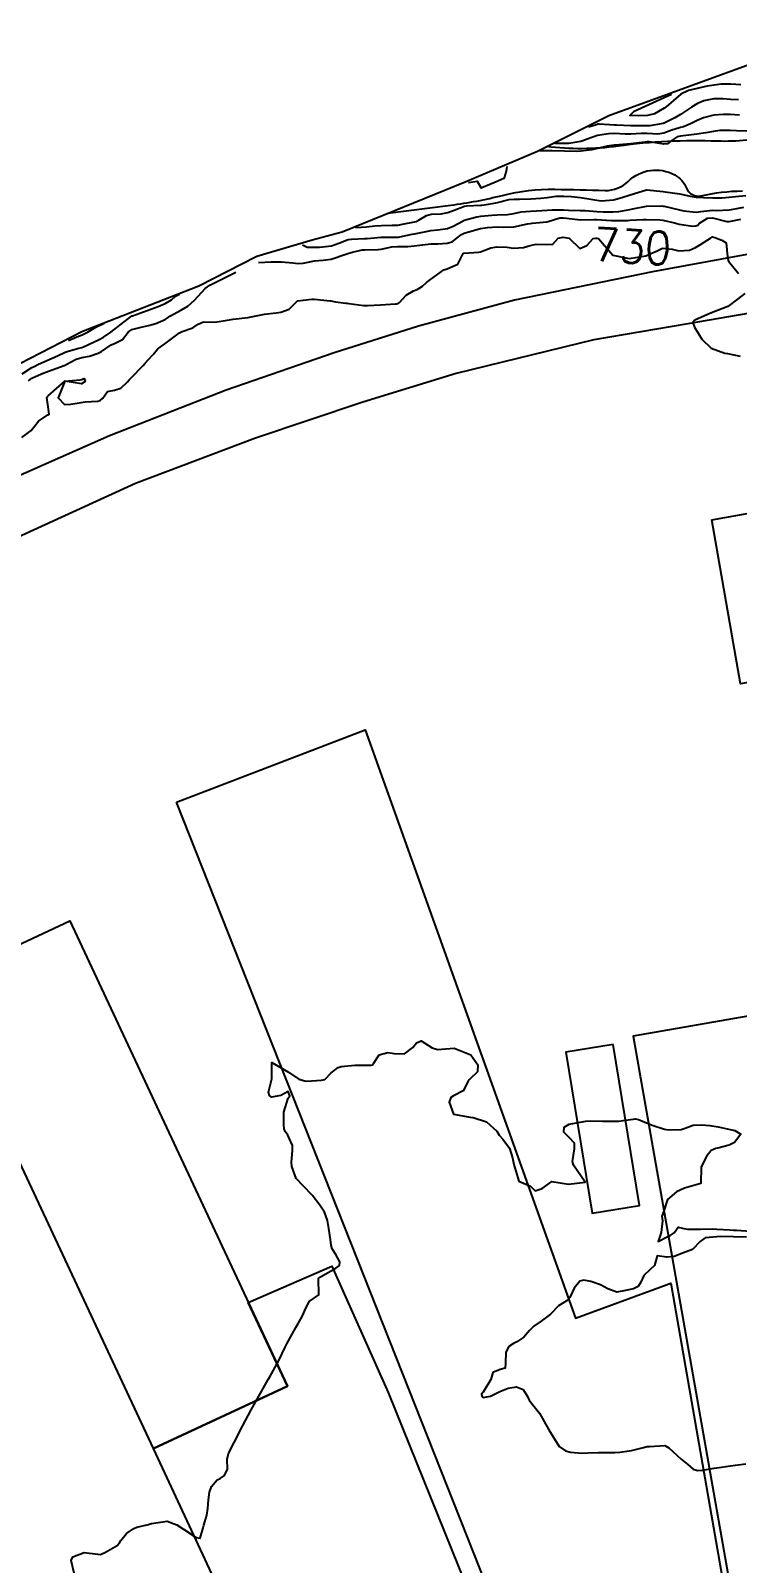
# Model space of a CAD drawing. Header units: metres. Extents: x 307586 to 320046, y 7427249 to 7434250.
# Drawn here: x 315610.9 to 315696.3, y 7432620.2 to 7432805.4 of the extents above; entities that cross this region are included whole.
import ezdxf
from ezdxf.enums import TextEntityAlignment as Align

# ---------------------------------------------------------------- set-up
doc = ezdxf.new("R2010")
doc.units = ezdxf.units.M
doc.header["$MEASUREMENT"] = 0
for name, color, linetype in [('Area', 45, 'Continuous'), ('Cotas', 45, 'Continuous'), ('Curvas de Nivel 1m', 11, 'Continuous'), ('Curvas de Nivel 5m', 15, 'Continuous'), ('Edificações', 30, 'Continuous'), ('Hidrografia', 140, 'Continuous'), ('Vias Primárias', 230, 'Continuous')]:
    doc.layers.add(name, color=color, linetype=linetype)
doc.styles.add('Style-STANDARD', font='STANDARD.shx')

msp = doc.modelspace()

# ---------------------------------------------------------------- linework, layer by layer
at = {"layer": 'Area'}
msp.add_polyline3d([(315607.08, 7432763.94, 729.96), (315617.13, 7432769.08, 729.74), (315631.27, 7432774.6, 732.99), (315638.26, 7432778.17, 737.77), (315644.95, 7432780.17, 729.75), (315648.59, 7432781.12, 729.92), (315663.44, 7432787.18, 728.67), (315672.17, 7432790.89, 726.26), (315680.82, 7432795.18, 726.73), (315707.91, 7432805.07, 733.78)], dxfattribs=at)
at = {"layer": 'Curvas de Nivel 1m', "flags": 128}
for points, elevation in [([(315696.46, 7432797.07), (315695.5, 7432797.12), (315694.57, 7432797.2), (315693.5, 7432797.2), (315692.29, 7432796.95), (315691.5, 7432796.62), (315690.8, 7432796.18), (315689.48, 7432795.31), (315688.78, 7432794.91), (315687.47, 7432794.25), (315687.45, 7432794.25), (315687.36, 7432794.22), (315685.77, 7432793.93), (315685.47, 7432793.92), (315683.81, 7432793.92), (315683.47, 7432793.93), (315681.74, 7432794.02), (315681.47, 7432794.03), (315679.64, 7432794.15), (315679.47, 7432794.13), (315679.18, 7432794.03), (315678.36, 7432793.78)], 729), ([(315696.61, 7432795.23), (315695.48, 7432795.29), (315694.67, 7432795.32), (315693.48, 7432795.24), (315692.23, 7432794.91), (315691.48, 7432794.6), (315690.68, 7432794.18), (315689.84, 7432793.82), (315689.47, 7432793.73), (315688.29, 7432793.38), (315687.46, 7432793.06), (315686.74, 7432792.94), (315685.45, 7432793), (315684.7, 7432793.01), (315683.45, 7432792.94), (315682.78, 7432792.95), (315681.45, 7432793), (315680.76, 7432792.99), (315679.45, 7432792.77), (315678.2, 7432792.33), (315677.66, 7432792.12), (315677.44, 7432792.06), (315675.98, 7432791.81), (315675.44, 7432791.79), (315674.87, 7432791.8), (315674.29, 7432791.8)], 728), ([(315697.46, 7432793.31), (315696.22, 7432793.35), (315695.46, 7432793.36), (315694.23, 7432793.37), (315693.46, 7432793.27), (315692.54, 7432793.08), (315691.45, 7432792.94), (315690.79, 7432792.85), (315689.45, 7432792.69), (315689.06, 7432792.59), (315688.45, 7432792.21), (315687.89, 7432791.76), (315687.44, 7432791.72), (315685.66, 7432792.02), (315685.44, 7432792.02), (315685.18, 7432791.98), (315683.44, 7432791.75), (315682.07, 7432791.65), (315681.44, 7432791.59), (315680.61, 7432791.48), (315679.43, 7432791.19), (315678.74, 7432791.02), (315677.43, 7432790.87), (315676.92, 7432790.85), (315675.43, 7432790.88), (315673.95, 7432790.9), (315672.46, 7432790.92)], 727), ([(315663.83, 7432787.09), (315664.91, 7432787.26), (315665.32, 7432786.48), (315665.35, 7432786.46), (315665.37, 7432786.46), (315665.39, 7432786.46), (315665.44, 7432786.48), (315667.38, 7432787.3), (315668.19, 7432787.64), (315668.45, 7432788.45), (315668.53, 7432789.01)], 726), ([(315650.35, 7432781.88), (315650.23, 7432781.64), (315651.52, 7432781.75), (315652.54, 7432781.86), (315653.32, 7432781.89), (315654.62, 7432781.92), (315655.32, 7432781.95), (315655.87, 7432782.04), (315657.32, 7432782.34), (315657.51, 7432782.39), (315657.9, 7432782.57), (315658.78, 7432783.12), (315659.33, 7432783.26), (315660.56, 7432783.31), (315661.34, 7432783.46), (315662.1, 7432783.76), (315663.35, 7432784.22), (315663.59, 7432784.26), (315665.35, 7432784.35), (315665.47, 7432784.36), (315666.25, 7432784.47), (315667.17, 7432784.65), (315667.36, 7432784.69), (315668.77, 7432785.03), (315669.36, 7432785.07), (315670, 7432785.08), (315671.36, 7432785.12), (315672.58, 7432785.18), (315673.36, 7432785.28), (315674.42, 7432785.43), (315675.36, 7432785.45), (315676.31, 7432785.4), (315677.36, 7432785.27), (315678.62, 7432785.07), (315679.36, 7432784.94), (315679.93, 7432784.89), (315681.36, 7432784.99), (315682.38, 7432785.26), (315683.37, 7432785.59), (315685.34, 7432786.21), (315685.37, 7432786.22), (315685.39, 7432786.22), (315687.37, 7432785.99), (315687.63, 7432785.96), (315689.37, 7432785.74), (315690.63, 7432785.44), (315691.36, 7432785.3), (315692.25, 7432785.28), (315693.36, 7432785.24), (315694.45, 7432785.22), (315695.36, 7432785.31), (315696.09, 7432785.38), (315697.37, 7432785.51)], 727), ([(315643.78, 7432779.57), (315644.35, 7432779.27), (315645.83, 7432779.27), (315647.28, 7432779.45), (315648.2, 7432779.77), (315649.3, 7432780.19), (315649.71, 7432780.26), (315651.3, 7432780.33), (315651.6, 7432780.34), (315653.3, 7432780.47), (315653.45, 7432780.48), (315655.3, 7432780.5), (315655.4, 7432780.5), (315655.91, 7432780.59), (315657.05, 7432780.83), (315657.31, 7432780.88), (315658.72, 7432781.16), (315659.31, 7432781.28), (315660.13, 7432781.36), (315661.31, 7432781.53), (315662.01, 7432781.83), (315663.29, 7432782.51), (315663.31, 7432782.52), (315664.86, 7432782.95), (315665.33, 7432783.03), (315666.65, 7432783.15), (315667.33, 7432783.19), (315668.56, 7432783.22), (315669.34, 7432783.35), (315670.23, 7432783.54), (315671.34, 7432783.64), (315672.08, 7432783.66), (315673.34, 7432783.74), (315673.94, 7432783.79), (315675.34, 7432783.78), (315675.95, 7432783.74), (315677.34, 7432783.71), (315677.99, 7432783.69), (315679.34, 7432783.59), (315680.1, 7432783.55), (315681.34, 7432783.55), (315682.03, 7432783.6), (315683.35, 7432783.82), (315683.72, 7432783.89), (315685.35, 7432784.24), (315687.31, 7432784.26), (315687.35, 7432784.25), (315687.5, 7432784.22), (315689.35, 7432783.77), (315689.88, 7432783.66), (315691.34, 7432783.51), (315691.92, 7432783.59), (315693.35, 7432783.73), (315693.77, 7432783.72), (315695.35, 7432783.79), (315695.63, 7432783.84), (315697.12, 7432784.1)], 728), ([(315638.48, 7432777.42), (315639.99, 7432777.51), (315641.26, 7432777.51), (315642.63, 7432777.38), (315643.26, 7432777.31), (315643.86, 7432777.35), (315645.26, 7432777.62), (315646.28, 7432777.7), (315647.26, 7432777.83), (315649.04, 7432778.44), (315649.27, 7432778.51), (315649.4, 7432778.54), (315649.83, 7432778.66), (315650.99, 7432778.94), (315651.28, 7432778.96), (315652.92, 7432778.99), (315653.28, 7432779.04), (315654.57, 7432779.32), (315655.28, 7432779.36), (315656.52, 7432779.35), (315657.29, 7432779.42), (315658.29, 7432779.57), (315659.29, 7432779.67), (315660.15, 7432779.69), (315661.29, 7432779.74), (315661.88, 7432779.93), (315662.62, 7432780.52), (315663.01, 7432780.81), (315663.31, 7432780.95), (315663.99, 7432781.18), (315665.31, 7432781.53), (315666.14, 7432781.65), (315667.32, 7432781.72), (315668.06, 7432781.71), (315669.32, 7432781.75), (315670.99, 7432782.09), (315671.32, 7432782.15), (315671.56, 7432782.17), (315673.32, 7432782.34), (315673.49, 7432782.39), (315674.88, 7432782.82), (315675.33, 7432782.84), (315677.07, 7432782.6), (315677.33, 7432782.59), (315679.03, 7432782.62), (315679.33, 7432782.61), (315681.12, 7432782.5), (315681.33, 7432782.49), (315683.09, 7432782.51), (315683.33, 7432782.52), (315684.97, 7432782.6), (315685.33, 7432782.61), (315686.96, 7432782.59), (315687.33, 7432782.55), (315688.74, 7432782.21), (315689.32, 7432782.06), (315690.97, 7432781.83), (315691.32, 7432781.85), (315691.54, 7432781.95), (315691.76, 7432782.17), (315692.71, 7432782.78), (315693.33, 7432782.82), (315695.07, 7432782.39), (315695.33, 7432782.36), (315696.75, 7432782.68)], 729), ([(315610.69, 7432763.13), (315611.09, 7432763.44), (315612.25, 7432763.96), (315613.09, 7432764.29), (315615, 7432764.98), (315615.1, 7432765), (315615.16, 7432765.02), (315615.24, 7432765.08), (315616.44, 7432765.74), (315617.12, 7432765.93), (315618.05, 7432766.12), (315619.12, 7432766.47), (315619.5, 7432766.65), (315620.02, 7432767.02), (315620.69, 7432767.46), (315621.14, 7432767.66), (315622.03, 7432768.12), (315622.72, 7432768.99), (315623.16, 7432769.34), (315624.46, 7432769.67), (315625.17, 7432769.81), (315626.05, 7432770.07), (315627.18, 7432770.55), (315627.42, 7432770.69), (315627.78, 7432770.93), (315629.19, 7432771.69), (315629.95, 7432772.15), (315630.73, 7432772.89), (315632.01, 7432774.28), (315632.6, 7432774.67), (315635.75, 7432776.24)], 729), ([(315609.92, 7432763.97), (315611.1, 7432764.74), (315611.35, 7432764.87), (315611.91, 7432765.12), (315614.18, 7432766.15), (315615.13, 7432766.58), (315615.49, 7432766.72), (315616.77, 7432767.06), (315617.13, 7432767.17), (315617.33, 7432767.25), (315619.14, 7432768.09), (315619.76, 7432768.42), (315620.65, 7432769.02), (315623.11, 7432770.92), (315623.18, 7432770.97), (315623.23, 7432770.99), (315626.37, 7432772.12), (315627.2, 7432772.48), (315627.96, 7432772.93), (315628.45, 7432773.34), (315628.91, 7432773.6)], 728), ([(315615.5, 7432767.99), (315616.51, 7432768.43), (315617.15, 7432768.68), (315617.91, 7432769.05), (315618.8, 7432769.59), (315619.81, 7432770.09)], 727), ([(315616.19, 7432619.04), (315615.85, 7432620.57), (315616.04, 7432621.04), (315617.39, 7432621.53), (315619.07, 7432621.33), (315619.39, 7432621.32), (315619.97, 7432621.58), (315621.4, 7432622.38), (315621.68, 7432622.7), (315621.86, 7432622.98), (315622.54, 7432623.85), (315623.43, 7432624.45), (315623.79, 7432624.59), (315625.18, 7432624.94), (315625.37, 7432625), (315625.43, 7432625.02), (315625.55, 7432625.05), (315627.44, 7432625.34), (315628.62, 7432624.9), (315629.43, 7432624.37), (315630.93, 7432623.35), (315631.41, 7432623.27), (315631.77, 7432624.51), (315631.88, 7432624.86), (315632.24, 7432626.05), (315632.37, 7432626.85), (315632.43, 7432627.89), (315632.56, 7432628.85), (315632.79, 7432629.54), (315633.49, 7432630.31), (315633.83, 7432630.5), (315634.37, 7432630.83), (315634.73, 7432631.61), (315634.69, 7432632.83), (315634.84, 7432633.52), (315635.55, 7432634.82), (315636.53, 7432636.81), (315637.59, 7432638.79), (315638.32, 7432640.08), (315638.71, 7432640.78), (315639.04, 7432641.36), (315639.64, 7432642.44), (315639.83, 7432642.77), (315640.48, 7432643.93), (315640.92, 7432644.75), (315641.69, 7432646.34), (315641.82, 7432646.61), (315641.88, 7432646.74), (315642.53, 7432647.91), (315642.99, 7432648.73), (315643.25, 7432649.2), (315643.73, 7432650.05), (315643.97, 7432650.49), (315644.05, 7432650.72), (315644.58, 7432651.88), (315645.76, 7432652.7), (315645.72, 7432654.7), (315645.75, 7432654.75), (315645.79, 7432654.77), (315645.95, 7432654.85), (315647.81, 7432655.89), (315648.25, 7432656.22), (315648.31, 7432656.67), (315647.82, 7432657.57), (315647.39, 7432658.24), (315647.27, 7432658.68), (315647.16, 7432659.36), (315646.96, 7432660.68), (315646.83, 7432661.65), (315646.45, 7432662.69), (315645.89, 7432663.5), (315644.96, 7432664.71), (315643.92, 7432665.83), (315643.04, 7432666.73), (315642.5, 7432668.18), (315642.46, 7432668.73), (315642.59, 7432670.12), (315642.6, 7432670.73), (315642, 7432671.96), (315641.68, 7432672.42), (315641.59, 7432672.75), (315641.55, 7432673.21), (315641.55, 7432674.75), (315642.05, 7432676.46), (315642.17, 7432676.62), (315642.25, 7432676.74), (315642.06, 7432677.24), (315641.18, 7432676.75), (315640.05, 7432676.56), (315639.79, 7432676.77), (315639.67, 7432677.16), (315640.07, 7432678.77), (315640.1, 7432680.77), (315642.09, 7432679.57), (315643.35, 7432678.73), (315644.07, 7432678.52), (315644.28, 7432678.51), (315646.07, 7432678.61), (315646.47, 7432678.69), (315647.25, 7432679.51), (315648.1, 7432680.17), (315648.47, 7432680.29), (315650.1, 7432680.45), (315650.3, 7432680.45), (315652.1, 7432680.44), (315652.24, 7432680.48), (315652.35, 7432680.62), (315653.05, 7432681.68), (315654.12, 7432681.97), (315654.88, 7432681.83), (315656.12, 7432681.81), (315657.11, 7432682.57), (315657.55, 7432683.14), (315658.14, 7432683.37), (315659.46, 7432682.54), (315660.12, 7432682.31), (315662.12, 7432682.5), (315664.11, 7432681.67), (315664.97, 7432680.47), (315664.92, 7432679.64), (315664.08, 7432678.81), (315663.91, 7432678.65), (315663.82, 7432678.48), (315663.2, 7432677.35), (315662.05, 7432676.71), (315661.71, 7432676.51), (315661.51, 7432675.97), (315662.03, 7432674.5), (315664.03, 7432674.15), (315664.4, 7432674.11), (315666.02, 7432673.57), (315667.26, 7432672.44), (315667.56, 7432671.99), (315667.99, 7432671.49), (315668.8, 7432670.42), (315669.17, 7432669.22), (315669.31, 7432668.42), (315669.93, 7432666.41), (315671.34, 7432665.8), (315671.92, 7432665.24), (315672.76, 7432665.54), (315673.93, 7432666.36), (315675.93, 7432666.05), (315677.93, 7432666.31), (315676.54, 7432668.33), (315676.42, 7432668.79), (315676.64, 7432670.33), (315676.67, 7432671.01), (315676, 7432671.68), (315675.37, 7432672.35), (315675.41, 7432672.95), (315676.02, 7432673.31), (315676.88, 7432673.47), (315678.02, 7432673.68), (315678.61, 7432673.72), (315680.02, 7432673.67), (315680.65, 7432673.66), (315682.02, 7432673.68), (315682.55, 7432673.73), (315684.03, 7432673.94), (315684.39, 7432673.88), (315686.02, 7432673.2), (315687.51, 7432672.7), (315688.01, 7432672.61), (315689.54, 7432672.65), (315690.01, 7432672.82), (315690.99, 7432673.19), (315692.02, 7432673.21), (315693.01, 7432673.14), (315694.02, 7432672.98), (315695.45, 7432672.66), (315696.01, 7432672.54), (315696.75, 7432672.09), (315695.99, 7432671.1), (315695.33, 7432670.77), (315693.99, 7432670.42), (315693.74, 7432670.37), (315693.18, 7432670.13), (315692.64, 7432669.47), (315691.96, 7432668.14), (315691.93, 7432666.14), (315689.93, 7432665.58), (315688.99, 7432665.11), (315687.91, 7432664.19), (315687.39, 7432662.7), (315687.2, 7432662.2), (315687.29, 7432661.61), (315687.11, 7432660.2), (315686.78, 7432659.14), (315687.86, 7432659.68), (315688.2, 7432659.85), (315688.7, 7432660.18), (315689.2, 7432660.84), (315689.87, 7432660.7), (315690.31, 7432660.6), (315691.87, 7432660.61), (315693.35, 7432660.64), (315693.87, 7432660.61), (315695.44, 7432660.53), (315695.87, 7432660.5), (315696.26, 7432660.48), (315697.87, 7432660.39)], 731), ([(315697.42, 7432659.64), (315695.86, 7432659.7), (315694.26, 7432659.71), (315693.86, 7432659.69), (315692.44, 7432659.56), (315691.85, 7432659.14), (315690.92, 7432658.15), (315690.14, 7432657.86), (315689.84, 7432657.76), (315688.71, 7432657.3), (315687.83, 7432657.23), (315686.63, 7432657.41), (315686.32, 7432656.21), (315685.81, 7432655.75), (315685.03, 7432655), (315684.67, 7432654.23), (315684.35, 7432653.67), (315683.78, 7432653.39), (315682.83, 7432653.2), (315681.77, 7432653), (315680.67, 7432653.39), (315679.79, 7432653.87), (315678.63, 7432654.3), (315677.79, 7432654.44), (315677.29, 7432654.32), (315676.6, 7432653.5), (315676.08, 7432652.34), (315675.76, 7432652), (315674.73, 7432651.37), (315673.74, 7432650.36), (315672.61, 7432649.49), (315671.73, 7432648.9), (315671.2, 7432648.39), (315670.54, 7432647.57), (315669.7, 7432647.02), (315669.3, 7432646.82), (315668.73, 7432646.42), (315668.35, 7432645.76), (315668.3, 7432644.42), (315668.29, 7432643.8), (315667.66, 7432643.67), (315666.79, 7432643.31), (315666.54, 7432642.45), (315665.63, 7432640.91), (315665.42, 7432640.67), (315665.44, 7432640.46), (315665.62, 7432640.26), (315666.5, 7432640.45), (315667.63, 7432641.02), (315668.63, 7432641.42), (315669.63, 7432641.58), (315670.46, 7432641.23), (315670.96, 7432640.39), (315671.17, 7432639.94), (315671.61, 7432639.38), (315672.43, 7432638.37), (315673.57, 7432636.36), (315674.8, 7432634.35), (315675.55, 7432633.84), (315676.19, 7432633.68), (315677.54, 7432633.54), (315678.26, 7432633.58), (315679.54, 7432633.63), (315680.19, 7432633.63), (315681.54, 7432633.63), (315682.12, 7432633.68), (315683.55, 7432633.88), (315683.85, 7432633.94), (315685, 7432634.23), (315685.42, 7432634.36), (315685.55, 7432634.36), (315685.71, 7432634.37), (315687.56, 7432634.49), (315688.05, 7432634.19), (315689.53, 7432632.83), (315690.33, 7432632.16), (315690.99, 7432631.62), (315691.52, 7432631.47), (315692.14, 7432631.51), (315693.52, 7432631.72), (315693.87, 7432631.77), (315695.52, 7432632), (315696.11, 7432632.09), (315697.34, 7432632.25)], 731)]:
    msp.add_lwpolyline(points, dxfattribs=dict(at, elevation=elevation))
at = {"layer": 'Curvas de Nivel 5m', "elevation": 730, "flags": 128}
for points in [[(315696.75, 7432798.88), (315695.53, 7432798.98), (315694.37, 7432798.99), (315692.7, 7432798.74), (315690.41, 7432798.19), (315689.51, 7432797.77), (315687.74, 7432796.22), (315687.59, 7432796.12), (315687.49, 7432796.06), (315686.32, 7432795.4), (315685.48, 7432795.17), (315684.36, 7432795.13), (315683.36, 7432795.2), (315683.86, 7432795.72), (315688.37, 7432797.76)], [(315609.86, 7432756.28), (315611.01, 7432757.13), (315611.88, 7432758.27), (315613.03, 7432759), (315613.2, 7432759.11), (315613.05, 7432759.98), (315612.9, 7432761.11), (315612.96, 7432761.22), (315613.07, 7432761.33), (315615.08, 7432763.08), (315616.92, 7432763.23), (315617.09, 7432763.27), (315617.42, 7432763.39), (315617.55, 7432763.05), (315617.08, 7432762.75), (315615.08, 7432763.08), (315614.26, 7432761.09), (315615.05, 7432760.25), (315615.81, 7432760.32), (315617.05, 7432760.52), (315617.54, 7432760.57), (315619.06, 7432760.68), (315619.35, 7432760.74), (315619.68, 7432761.02), (315620.24, 7432761.85), (315621.07, 7432762), (315621.86, 7432762.22), (315622.65, 7432762.99), (315622.84, 7432763.23), (315623.09, 7432763.47), (315624.54, 7432764.97), (315624.8, 7432765.27), (315625.11, 7432765.61), (315625.76, 7432766.32), (315626.29, 7432766.95), (315626.75, 7432767.33), (315627.14, 7432767.6), (315628.92, 7432768.91), (315629.07, 7432769), (315629.15, 7432769.03), (315630.54, 7432769.52), (315631.17, 7432769.96), (315631.82, 7432770.24), (315633.17, 7432770.23), (315633.74, 7432770.29), (315635.18, 7432770.55), (315635.43, 7432770.59), (315637.18, 7432770.76), (315637.23, 7432770.77), (315637.4, 7432770.82), (315639.19, 7432771.19), (315640.6, 7432771.36), (315641.19, 7432771.42), (315642.18, 7432771.77), (315643.13, 7432772.75), (315643.17, 7432772.79), (315643.2, 7432772.8), (315644.93, 7432773), (315645.21, 7432773.01), (315647.12, 7432772.79), (315647.2, 7432772.78), (315647.77, 7432772.69), (315649.02, 7432772.49), (315649.2, 7432772.49), (315649.4, 7432772.47), (315651.2, 7432772.21), (315651.63, 7432772.21), (315653.2, 7432772.31), (315655.03, 7432772.43), (315655.2, 7432772.43), (315655.35, 7432772.45), (315655.51, 7432772.6), (315656.31, 7432773.49), (315657.22, 7432774.01), (315657.63, 7432774.17), (315658.28, 7432774.57), (315658.79, 7432775.01), (315659.24, 7432775.36), (315660.85, 7432776.54), (315661.25, 7432776.67), (315662.57, 7432777.21), (315663.19, 7432778.51), (315663.24, 7432778.54), (315663.27, 7432778.55), (315665.09, 7432778.67), (315665.28, 7432778.71), (315666.56, 7432779.19), (315667.29, 7432779.3), (315668.47, 7432779.26), (315669.28, 7432779.17), (315670.48, 7432779.23), (315671.29, 7432779.48), (315672.04, 7432779.65), (315673.29, 7432779.61), (315674.03, 7432779.65), (315674.68, 7432780.37), (315675.3, 7432780.48), (315676, 7432780.35), (315677.28, 7432779.13), (315678.13, 7432779.49), (315678.92, 7432780.32), (315679.25, 7432780.37), (315679.3, 7432780.37), (315679.35, 7432780.37), (315679.55, 7432780.32), (315681.27, 7432778.29), (315683.27, 7432777.89), (315685.27, 7432778.24), (315686.66, 7432778.84), (315687.29, 7432779.14), (315688.44, 7432779.05), (315689.28, 7432778.82), (315690.56, 7432778.91), (315691.29, 7432779.25), (315691.88, 7432779.58), (315692.78, 7432780.16), (315693.07, 7432780.38), (315693.31, 7432780.54), (315693.6, 7432780.44), (315694.44, 7432780.13), (315694.98, 7432779.81), (315695.14, 7432778.12), (315695.15, 7432777.99), (315695.28, 7432777.6), (315696.49, 7432776.11)], [(315697.23, 7432773.68), (315696.33, 7432773), (315695.2, 7432772.12), (315693.19, 7432771.33), (315692.37, 7432770.98), (315691.19, 7432770.47), (315690.96, 7432770.17), (315691.17, 7432769.62), (315692.03, 7432768.16), (315693.15, 7432767.06), (315694.8, 7432766.46), (315695.14, 7432766.41), (315696.66, 7432766.1)]]:
    msp.add_lwpolyline(points, dxfattribs=at)
at = {"layer": 'Edificações'}
for points in [[(315693.25, 7432746.33), (315699.55, 7432747.44), (315703.03, 7432727.63), (315696.73, 7432726.52)], [(315628.55, 7432712.21), (315651.36, 7432720.95), (315676.79, 7432649.88), (315688.28, 7432654.11), (315695.5, 7432612.82), (315671.44, 7432603.85)], [(315599.49, 7432690.31), (315615.66, 7432697.88), (315641.96, 7432641.66), (315625.79, 7432634.1)], [(315698.54, 7432686.52), (315683.74, 7432683.92), (315695.29, 7432618.34), (315710.08, 7432620.95)], [(315681.34, 7432682.94), (315675.62, 7432682.01), (315678.8, 7432662.55), (315684.52, 7432663.49)], [(315625.79, 7432634.1), (315641.96, 7432641.66), (315637.23, 7432651.77), (315647.35, 7432656.16), (315654.14, 7432640.87), (315671.12, 7432598.8), (315648.25, 7432585.83)]]:
    msp.add_lwpolyline(points, close=True, dxfattribs=at)
at = {"layer": 'Hidrografia', "elevation": 735.42}
msp.add_lwpolyline([(315855.84, 7432804.43, -0.078062), (315844.24, 7432802.45, -0.00047), (315825.52, 7432802.24, 0.023205), (315806.44, 7432801.14, -0.006408), (315777.49, 7432798.51, 0.00392), (315752.04, 7432796.32, -0.039044), (315733.52, 7432796.04, 0.043038), (315714.95, 7432795.6, 0.040528), (315700.93, 7432792.9, -0.077442), (315693.94, 7432792.08, 0.043495), (315681.92, 7432791.48, -0.06518), (315673.27, 7432791.43)], format="xyb", dxfattribs=at)
at = {"layer": 'Hidrografia'}
msp.add_lwpolyline([(315654.12, 7432783.38), (315661.7, 7432784.35, 0.03001), (315667.97, 7432785.54, -0.066078), (315674.28, 7432786.27, -0.00292), (315680.36, 7432786.13, 0.204167), (315683.14, 7432787.23, -0.331421), (315688.76, 7432788.01, -0.171929), (315690.19, 7432786.4, 0.365016), (315691.93, 7432785.49, -0.049298), (315696.95, 7432786.08, 0.619269)], format="xyb", dxfattribs=at)
at = {"layer": 'Vias Primárias'}
for points in [[(315856.15, 7432793.24), (315846.18, 7432791.45), (315833.89, 7432789.14), (315820.8, 7432787.5), (315806.64, 7432786.21), (315789.97, 7432785.16), (315772.83, 7432784.06), (315755.44, 7432782.92), (315732.2, 7432781.39), (315714.63, 7432780.06), (315698.37, 7432778.56), (315686.06, 7432776.29), (315669.39, 7432772.86), (315657.79, 7432769.73), (315647.61, 7432766.52), (315634.58, 7432761.98), (315620.48, 7432756.47), (315604.39, 7432749.4)], [(315856.15, 7432793.24), (315846.18, 7432791.45), (315833.89, 7432789.14), (315820.8, 7432787.5), (315806.64, 7432786.21), (315789.97, 7432785.16), (315772.83, 7432784.06), (315755.44, 7432782.92), (315732.2, 7432781.39), (315714.63, 7432780.06), (315698.37, 7432778.56), (315686.06, 7432776.29), (315669.39, 7432772.86), (315657.79, 7432769.73), (315647.61, 7432766.52), (315634.58, 7432761.98), (315620.48, 7432756.47), (315604.39, 7432749.4)], [(315853.41, 7432786.39), (315842.27, 7432783.75), (315829.81, 7432781.66), (315812.6, 7432779.77), (315795.04, 7432778.57), (315772.89, 7432776.97), (315751.9, 7432775.82), (315733.99, 7432774.41), (315713.28, 7432772.66), (315699.01, 7432771.52), (315690.33, 7432770.01), (315679, 7432768.08), (315662.34, 7432764.02), (315651.1, 7432760.54), (315638.13, 7432756.19), (315623.61, 7432750.71), (315607.51, 7432743.33)], [(315853.41, 7432786.39), (315842.27, 7432783.75), (315829.81, 7432781.66), (315812.6, 7432779.77), (315795.04, 7432778.57), (315772.89, 7432776.97), (315751.9, 7432775.82), (315733.99, 7432774.41), (315713.28, 7432772.66), (315699.01, 7432771.52), (315690.33, 7432770.01), (315679, 7432768.08), (315662.34, 7432764.02), (315651.1, 7432760.54), (315638.13, 7432756.19), (315623.61, 7432750.71), (315607.51, 7432743.33)]]:
    msp.add_lwpolyline(points, dxfattribs=at)

# ---------------------------------------------------------------- texts
at = {"layer": 'Cotas', "style": 'Style-STANDARD'}
msp.add_text('730', height=4, rotation=356.6967, dxfattribs=at).set_placement((315683.64, 7432779.36, 730), align=Align.MIDDLE_CENTER)

doc.saveas('drawing.dxf')
